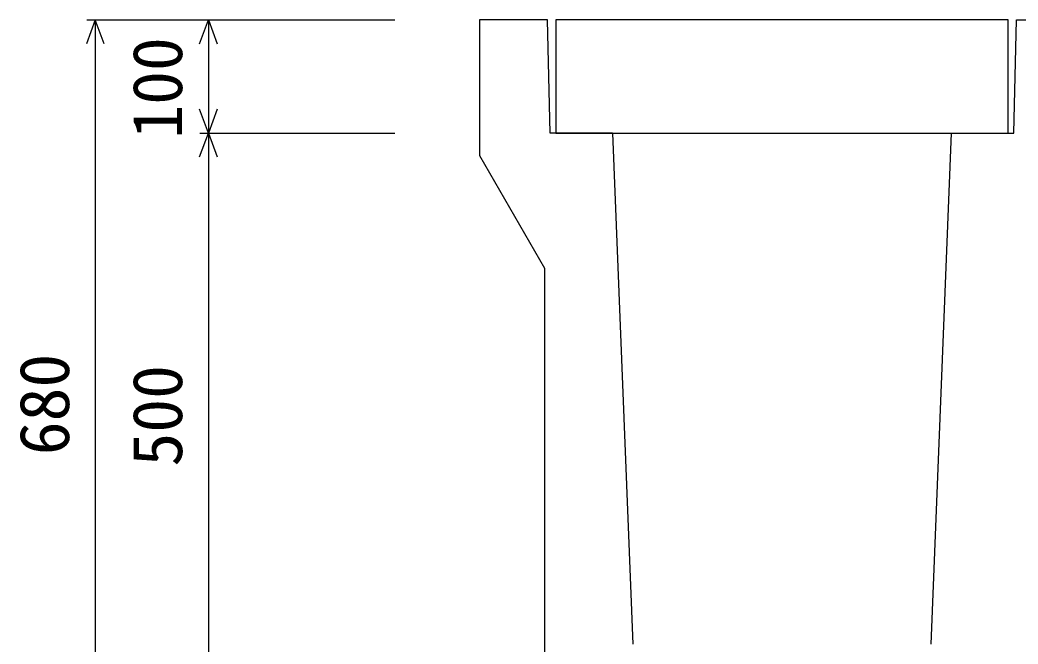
# Model space of a CAD drawing. Units: millimetres, scale not verified. Extents: x -25200 to 25200, y -8910 to 8910.
# Drawn here: x 11486 to 12369, y 5854 to 6406 of the extents above; entities that cross this region are included whole.
import ezdxf
from ezdxf.enums import TextEntityAlignment as Align

# ---------------------------------------------------------------- set-up
doc = ezdxf.new("R2010")
doc.units = ezdxf.units.MM
doc.header["$LTSCALE"] = 30
for name, color, linetype, lineweight in [('0-0_DIM', 7, 'Continuous', 25), ('0-2_HATCH', 6, 'Continuous', 25), ('0-5_OUTLINE', 3, 'Continuous', 25)]:
    doc.layers.add(name, color=color, linetype=linetype, lineweight=lineweight)
doc.styles.add('ＭＳ ゴシック', font='')
doc.styles.get('ＭＳ ゴシック').set_extended_font_data('MS Gothic')

msp = doc.modelspace()

# ---------------------------------------------------------------- linework, layer by layer
at = {"layer": '0-0_DIM'}
for p, q in [((11544.78, 6405.67), (11817.28, 6405.67)), ((11552.28, 6405.67), (11552.28, 5725.67)), ((11652.28, 6405.67), (11652.28, 6305.67)), ((11644.78, 6305.67), (11817.28, 6305.67)), ((11652.28, 6305.67), (11652.28, 5805.67))]:
    msp.add_line(p, q, dxfattribs=at)
for points in [[(11559.98, 6384.53), (11552.28, 6405.67), (11544.58, 6384.53)], [(11644.58, 6384.53), (11652.28, 6405.67), (11659.97, 6384.53)], [(11659.97, 6326.82), (11652.28, 6305.67), (11644.58, 6326.82)], [(11644.58, 6284.53), (11652.28, 6305.67), (11659.97, 6284.53)]]:
    msp.add_lwpolyline(points, dxfattribs=at)
at = {"layer": '0-2_HATCH'}
msp.add_lwpolyline([(11959.78, 6405.67), (11959.78, 6305.67), (12359.78, 6305.67), (12359.78, 6405.67)], close=True, dxfattribs=at)
at = {"layer": '0-5_OUTLINE'}
for p, q in [((11892.28, 6405.67), (11892.28, 6285.67)), ((11952.28, 6405.67), (11892.28, 6405.67)), ((11954.78, 6305.67), (11952.28, 6405.67)), ((12364.78, 6305.67), (12367.28, 6405.67)), ((12367.28, 6405.67), (12427.28, 6405.67)), ((12009.78, 6305.67), (11954.78, 6305.67)), ((12009.78, 6305.67), (12027.86, 5853.68)), ((12291.7, 5853.68), (12309.78, 6305.67)), ((12309.78, 6305.67), (12364.78, 6305.67)), ((11892.28, 6285.67), (11949.78, 6186.08)), ((11949.78, 6186.08), (11949.78, 5765.67))]:
    msp.add_line(p, q, dxfattribs=at)

# ---------------------------------------------------------------- texts
at = {"layer": '0-0_DIM', "style": 'ＭＳ ゴシック'}
for s, p in [('100', (11642.28, 6300.67)), ('680', (11542.28, 6020.67)), ('500', (11642.28, 6010.67))]:
    msp.add_text(s, height=43.99, rotation=90, dxfattribs=at).set_placement(p, align=Align.BOTTOM_LEFT)

doc.saveas('drawing.dxf')
